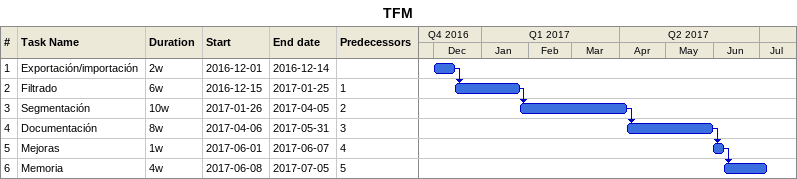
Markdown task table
TFM

| ID | Task | Duration | Start | Finish | Predecessors |
|---|---|---|---|---|---|
| 1 | Exportación/importación | 2w | 2016-12-01 | 2016-12-14 |  |
| 2 | Filtrado | 6w | 2016-12-15 | 2017-01-25 | 1 |
| 3 | Segmentación | 10w | 2017-01-26 | 2017-04-05 | 2 |
| 4 | Documentación | 8w | 2017-04-06 | 2017-05-31 | 3 |
| 5 | Mejoras | 1w | 2017-06-01 | 2017-06-07 | 4 |
| 6 | Memoria | 4w | 2017-06-08 | 2017-07-05 | 5 |
